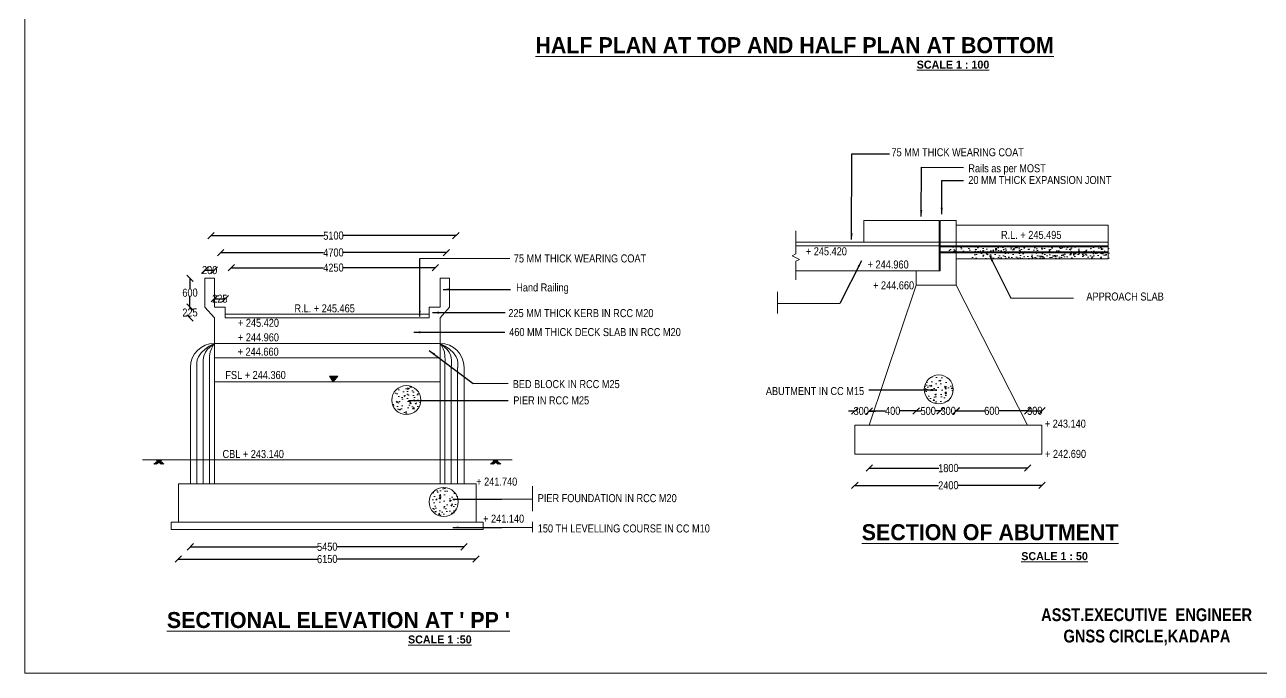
# Model space of a CAD drawing. Header units: millimetres. Extents: x 450689 to 511996, y -36902 to 8694.
# Drawn here: x 450689 to 489331, y -36902 to -16643 of the extents above; entities that cross this region are included whole.
import ezdxf
from ezdxf.enums import TextEntityAlignment as Align

# ---------------------------------------------------------------- set-up
doc = ezdxf.new("R2010")
doc.units = ezdxf.units.MM
doc.header["$LTSCALE"] = 300
doc.header["$MEASUREMENT"] = 0
doc.layers.add('DWG TEXT', color=3, linetype='Continuous', lineweight=25)
doc.layers.add('MAIN', color=7, linetype='Continuous')
doc.styles.add('ARIAL NARROW', font='ARIALN.TTF', dxfattribs={"height": 250})
doc.styles.add('CITYBLUEPR', font='cityb___.ttf')
doc.dimstyles.get("Standard").update_dxf_attribs({"dimtxt": 200, "dimasz": 200, "dimexe": 0.18, "dimexo": 0.0625, "dimgap": 0.09, "dimtad": 0, "dimdec": 0, "dimzin": 0, "dimdsep": 46, "dimtxsty": 'ARIAL NARROW', "dimcen": 0.0851, "dimdle": 0.1, "dimse1": 1, "dimse2": 1, "dimadec": 0, "dimazin": 0, "dimtfac": 1, "dimtdec": 0, "dimtofl": 0, "dimtmove": 0, "dimatfit": 3, "dimfxl": 1, "dimtolj": 1, "dimtzin": 0, "dimarcsym": 0})
doc.dimstyles.new('STANDARD$7', dxfattribs={"dimtxt": 2, "dimasz": 2, "dimexe": 1.25, "dimexo": 0.625, "dimtad": 1, "dimdec": 0, "dimlfac": 0.5, "dimdsep": 46, "dimtxsty": 'ARIAL NARROW', "dimcen": 2.5, "dimdle": 0.1, "dimse1": 1, "dimse2": 1, "dimadec": 0, "dimazin": 0, "dimtfac": 1, "dimtdec": 0, "dimtmove": 0, "dimatfit": 3, "dimfxl": 1, "dimtolj": 1, "dimtzin": 0, "dimarcsym": 0})

# ---------------------------------------------------------------- blocks, each defined once
blk = doc.blocks.new('_Oblique')
at = {"color": 0, "linetype": 'ByBlock', "lineweight": -2}
blk.add_line((-0.5, -0.5), (0.5, 0.5), dxfattribs=at)
blk = doc.blocks.new('*D48')
at = {"layer": 'Defpoints', "color": 0, "lineweight": 9, "transparency": 16777216}
for p in [(456618, -24309), (456318, -24564), (456618, -24564)]:
    blk.add_point(p, dxfattribs=at)
at = {"layer": 'MAIN', "color": 0, "lineweight": -2, "transparency": 16777216}
blk.add_line((456318, -24309), (456618, -24309), dxfattribs=at)
at = {"layer": 'MAIN', "color": 0, "lineweight": -2, "transparency": 16777216, "xscale": 200, "yscale": 200, "zscale": 200, "rotation": 180}
blk.add_blockref('_Oblique', (456318, -24309), dxfattribs=at)
at = {"layer": 'MAIN', "color": 0, "lineweight": -2, "transparency": 16777216, "xscale": 200, "yscale": 200, "zscale": 200}
blk.add_blockref('_Oblique', (456618, -24309), dxfattribs=at)
at = {"layer": 'MAIN', "color": 0, "lineweight": 9, "transparency": 16777216, "insert": (456468, -24309), "char_height": 250, "attachment_point": 5, "style": 'ARIAL NARROW'}
blk.add_mtext('\\A1;200', dxfattribs=at)
blk = doc.blocks.new('*D49')
at = {"layer": 'Defpoints', "color": 0, "lineweight": 9, "transparency": 16777216}
for p in [(456618, -25464), (456955, -25203), (456955, -25464)]:
    blk.add_point(p, dxfattribs=at)
at = {"layer": 'MAIN', "color": 0, "lineweight": -2, "transparency": 16777216}
blk.add_line((456618, -25203), (456956, -25203), dxfattribs=at)
at = {"layer": 'MAIN', "color": 0, "lineweight": -2, "transparency": 16777216, "xscale": 200, "yscale": 200, "zscale": 200, "rotation": 180}
blk.add_blockref('_Oblique', (456618, -25203), dxfattribs=at)
at = {"layer": 'MAIN', "color": 0, "lineweight": -2, "transparency": 16777216, "xscale": 200, "yscale": 200, "zscale": 200}
blk.add_blockref('_Oblique', (456955, -25203), dxfattribs=at)
at = {"layer": 'MAIN', "color": 0, "lineweight": 9, "transparency": 16777216, "insert": (456787, -25203), "char_height": 250, "attachment_point": 5, "style": 'ARIAL NARROW'}
blk.add_mtext('\\A1;225', dxfattribs=at)
blk = doc.blocks.new('*D50')
at = {"layer": 'Defpoints', "color": 0, "lineweight": 9, "transparency": 16777216}
for p in [(456318, -24564), (455854, -25464), (456318, -25464)]:
    blk.add_point(p, dxfattribs=at)
at = {"layer": 'MAIN', "color": 0, "lineweight": -2, "transparency": 16777216}
for p, q in [((455854, -24564), (455854, -24886)), ((455854, -25464), (455854, -25142))]:
    blk.add_line(p, q, dxfattribs=at)
at = {"layer": 'MAIN', "color": 0, "lineweight": -2, "transparency": 16777216, "xscale": 200, "yscale": 200, "zscale": 200}
for p, rotation in [((455854, -24564), 90), ((455854, -25464), 270)]:
    blk.add_blockref('_Oblique', p, dxfattribs=dict(at, rotation=rotation))
at = {"layer": 'MAIN', "color": 0, "lineweight": 9, "transparency": 16777216, "insert": (455854, -25014), "char_height": 250, "attachment_point": 5, "rotation": 1, "style": 'ARIAL NARROW'}
blk.add_mtext('\\A1;600', dxfattribs=at)
blk = doc.blocks.new('*D51')
at = {"layer": 'Defpoints', "color": 0, "lineweight": 9, "transparency": 16777216}
for p in [(456955, -25464), (455854, -25802), (456955, -25802)]:
    blk.add_point(p, dxfattribs=at)
at = {"layer": 'MAIN', "color": 0, "lineweight": -2, "transparency": 16777216}
for p, q in [((455854, -25464), (455854, -25505)), ((455854, -25802), (455854, -25761))]:
    blk.add_line(p, q, dxfattribs=at)
at = {"layer": 'MAIN', "color": 0, "lineweight": -2, "transparency": 16777216, "xscale": 200, "yscale": 200, "zscale": 200}
for p, rotation in [((455854, -25464), 90), ((455854, -25802), 270)]:
    blk.add_blockref('_Oblique', p, dxfattribs=dict(at, rotation=rotation))
at = {"layer": 'MAIN', "color": 0, "lineweight": 9, "transparency": 16777216, "insert": (455854, -25633), "char_height": 250, "attachment_point": 5, "rotation": 1, "style": 'ARIAL NARROW'}
blk.add_mtext('\\A1;225', dxfattribs=at)
blk = doc.blocks.new('*D35')
at = {"layer": 'Defpoints', "color": 0, "lineweight": 9, "transparency": 16777216}
for p in [(463524, -24233), (457149, -26463), (463524, -26463)]:
    blk.add_point(p, dxfattribs=at)
at = {"layer": 'MAIN', "color": 0, "lineweight": -2, "transparency": 16777216}
for p, q in [((457149, -24233), (460027, -24233)), ((463524, -24233), (460647, -24233))]:
    blk.add_line(p, q, dxfattribs=at)
at = {"layer": 'MAIN', "color": 0, "lineweight": -2, "transparency": 16777216, "xscale": 200, "yscale": 200, "zscale": 200, "rotation": 180}
blk.add_blockref('_Oblique', (457149, -24233), dxfattribs=at)
at = {"layer": 'MAIN', "color": 0, "lineweight": -2, "transparency": 16777216, "xscale": 200, "yscale": 200, "zscale": 200}
blk.add_blockref('_Oblique', (463524, -24233), dxfattribs=at)
at = {"layer": 'MAIN', "color": 0, "lineweight": 9, "transparency": 16777216, "insert": (460337, -24233), "char_height": 250, "attachment_point": 5, "rotation": 1, "style": 'ARIAL NARROW'}
blk.add_mtext('\\A1;4250', dxfattribs=at)
blk = doc.blocks.new('*D36')
at = {"layer": 'Defpoints', "color": 0, "lineweight": 9, "transparency": 16777216}
for p in [(463862, -23761), (456812, -26238), (463862, -26238)]:
    blk.add_point(p, dxfattribs=at)
at = {"layer": 'MAIN', "color": 0, "lineweight": -2, "transparency": 16777216}
for p, q in [((456812, -23761), (460027, -23761)), ((463862, -23761), (460647, -23761))]:
    blk.add_line(p, q, dxfattribs=at)
at = {"layer": 'MAIN', "color": 0, "lineweight": -2, "transparency": 16777216, "xscale": 200, "yscale": 200, "zscale": 200, "rotation": 180}
blk.add_blockref('_Oblique', (456812, -23761), dxfattribs=at)
at = {"layer": 'MAIN', "color": 0, "lineweight": -2, "transparency": 16777216, "xscale": 200, "yscale": 200, "zscale": 200}
blk.add_blockref('_Oblique', (463862, -23761), dxfattribs=at)
at = {"layer": 'MAIN', "color": 0, "lineweight": 9, "transparency": 16777216, "insert": (460337, -23761), "char_height": 250, "attachment_point": 5, "rotation": 1, "style": 'ARIAL NARROW'}
blk.add_mtext('\\A1;4700', dxfattribs=at)
blk = doc.blocks.new('*D37')
at = {"layer": 'Defpoints', "color": 0, "lineweight": 9, "transparency": 16777216}
for p in [(464162, -23232), (456512, -25338), (464162, -25338)]:
    blk.add_point(p, dxfattribs=at)
at = {"layer": 'MAIN', "color": 0, "lineweight": -2, "transparency": 16777216}
for p, q in [((456512, -23232), (460031, -23232)), ((464162, -23232), (460643, -23232))]:
    blk.add_line(p, q, dxfattribs=at)
at = {"layer": 'MAIN', "color": 0, "lineweight": -2, "transparency": 16777216, "xscale": 200, "yscale": 200, "zscale": 200, "rotation": 180}
blk.add_blockref('_Oblique', (456512, -23232), dxfattribs=at)
at = {"layer": 'MAIN', "color": 0, "lineweight": -2, "transparency": 16777216, "xscale": 200, "yscale": 200, "zscale": 200}
blk.add_blockref('_Oblique', (464162, -23232), dxfattribs=at)
at = {"layer": 'MAIN', "color": 0, "lineweight": 9, "transparency": 16777216, "insert": (460337, -23232), "char_height": 250, "attachment_point": 5, "rotation": 1, "style": 'ARIAL NARROW'}
blk.add_mtext('\\A1;5100', dxfattribs=at)
blk = doc.blocks.new('*D38')
at = {"layer": 'Defpoints', "color": 0, "lineweight": 9, "transparency": 16777216}
for p in [(455493, -32516), (464793, -32516), (464793, -33335)]:
    blk.add_point(p, dxfattribs=at)
at = {"layer": 'MAIN', "color": 0, "lineweight": -2, "transparency": 16777216}
for p, q in [((455493, -33335), (459836, -33335)), ((464793, -33335), (460449, -33335))]:
    blk.add_line(p, q, dxfattribs=at)
at = {"layer": 'MAIN', "color": 0, "lineweight": -2, "transparency": 16777216, "xscale": 200, "yscale": 200, "zscale": 200, "rotation": 180}
blk.add_blockref('_Oblique', (455493, -33335), dxfattribs=at)
at = {"layer": 'MAIN', "color": 0, "lineweight": -2, "transparency": 16777216, "xscale": 200, "yscale": 200, "zscale": 200}
blk.add_blockref('_Oblique', (464793, -33335), dxfattribs=at)
at = {"layer": 'MAIN', "color": 0, "lineweight": 9, "transparency": 16777216, "insert": (460143, -33335), "char_height": 250, "attachment_point": 5, "rotation": 1, "style": 'ARIAL NARROW'}
blk.add_mtext('\\A1;6150', dxfattribs=at)
blk = doc.blocks.new('*D39')
at = {"layer": 'Defpoints', "color": 0, "lineweight": 9, "transparency": 16777216}
for p in [(455868, -31271), (464418, -31271), (455868, -32953)]:
    blk.add_point(p, dxfattribs=at)
at = {"layer": 'MAIN', "color": 0, "lineweight": -2, "transparency": 16777216}
for p, q in [((455868, -32953), (459837, -32953)), ((464418, -32953), (460449, -32953))]:
    blk.add_line(p, q, dxfattribs=at)
at = {"layer": 'MAIN', "color": 0, "lineweight": -2, "transparency": 16777216, "xscale": 200, "yscale": 200, "zscale": 200, "rotation": 180}
blk.add_blockref('_Oblique', (455868, -32953), dxfattribs=at)
at = {"layer": 'MAIN', "color": 0, "lineweight": -2, "transparency": 16777216, "xscale": 200, "yscale": 200, "zscale": 200}
blk.add_blockref('_Oblique', (464418, -32953), dxfattribs=at)
at = {"layer": 'MAIN', "color": 0, "lineweight": 9, "transparency": 16777216, "insert": (460143, -32953), "char_height": 250, "attachment_point": 5, "rotation": 1, "style": 'ARIAL NARROW'}
blk.add_mtext('\\A1;5450', dxfattribs=at)
blk = doc.blocks.new('*D52')
at = {"layer": 'Defpoints', "color": 0, "lineweight": 9, "transparency": 16777216}
for p in [(476629, -30055), (482478, -30055), (482478, -31032)]:
    blk.add_point(p, dxfattribs=at)
at = {"layer": 'MAIN', "color": 0, "lineweight": -2, "transparency": 16777216}
for p, q in [((476629, -31032), (479246, -31032)), ((482478, -31032), (479861, -31032))]:
    blk.add_line(p, q, dxfattribs=at)
at = {"layer": 'MAIN', "color": 0, "lineweight": -2, "transparency": 16777216, "xscale": 200, "yscale": 200, "zscale": 200, "rotation": 180}
blk.add_blockref('_Oblique', (476629, -31032), dxfattribs=at)
at = {"layer": 'MAIN', "color": 0, "lineweight": -2, "transparency": 16777216, "xscale": 200, "yscale": 200, "zscale": 200}
blk.add_blockref('_Oblique', (482478, -31032), dxfattribs=at)
at = {"layer": 'MAIN', "color": 0, "lineweight": 9, "transparency": 16777216, "insert": (479553, -31032), "char_height": 250, "attachment_point": 5, "rotation": 1, "style": 'ARIAL NARROW'}
blk.add_mtext('\\A1;2400', dxfattribs=at)
blk = doc.blocks.new('*D53')
at = {"layer": 'Defpoints', "color": 0, "lineweight": 9, "transparency": 16777216}
for p in [(477079, -29155), (482028, -29155), (482028, -30494)]:
    blk.add_point(p, dxfattribs=at)
at = {"layer": 'MAIN', "color": 0, "lineweight": -2, "transparency": 16777216}
for p, q in [((477079, -30494), (479257, -30494)), ((482028, -30494), (479849, -30494))]:
    blk.add_line(p, q, dxfattribs=at)
at = {"layer": 'MAIN', "color": 0, "lineweight": -2, "transparency": 16777216, "xscale": 200, "yscale": 200, "zscale": 200, "rotation": 180}
blk.add_blockref('_Oblique', (477079, -30494), dxfattribs=at)
at = {"layer": 'MAIN', "color": 0, "lineweight": -2, "transparency": 16777216, "xscale": 200, "yscale": 200, "zscale": 200}
blk.add_blockref('_Oblique', (482028, -30494), dxfattribs=at)
at = {"layer": 'MAIN', "color": 0, "lineweight": 9, "transparency": 16777216, "insert": (479553, -30494), "char_height": 250, "attachment_point": 5, "rotation": 1, "style": 'ARIAL NARROW'}
blk.add_mtext('\\A1;1800', dxfattribs=at)
blk = doc.blocks.new('*D54')
at = {"layer": 'Defpoints', "color": 0, "lineweight": 9, "transparency": 16777216}
for p in [(477079, -28710), (476629, -29155), (477079, -29155)]:
    blk.add_point(p, dxfattribs=at)
at = {"layer": 'MAIN', "color": 0, "lineweight": -2, "transparency": 16777216}
for p, q in [((476629, -28710), (476429, -28710)), ((477079, -28710), (477279, -28710))]:
    blk.add_line(p, q, dxfattribs=at)
at = {"layer": 'MAIN', "color": 0, "lineweight": -2, "transparency": 16777216, "xscale": 200, "yscale": 200, "zscale": 200}
blk.add_blockref('_Oblique', (476629, -28710), dxfattribs=at)
at = {"layer": 'MAIN', "color": 0, "lineweight": -2, "transparency": 16777216, "xscale": 200, "yscale": 200, "zscale": 200, "rotation": 180}
blk.add_blockref('_Oblique', (477079, -28710), dxfattribs=at)
at = {"layer": 'MAIN', "color": 0, "lineweight": 9, "transparency": 16777216, "insert": (476829, -28710), "char_height": 250, "attachment_point": 5, "rotation": 1, "style": 'ARIAL NARROW'}
blk.add_mtext('\\A1;300', dxfattribs=at)
blk = doc.blocks.new('*D55')
at = {"layer": 'Defpoints', "color": 0, "lineweight": 9, "transparency": 16777216}
for p in [(478547, -24776), (478547, -28706), (477079, -29155)]:
    blk.add_point(p, dxfattribs=at)
at = {"layer": 'MAIN', "color": 0, "lineweight": -2, "transparency": 16777216}
for p, q in [((477079, -28706), (477583, -28706)), ((478547, -28706), (478043, -28706))]:
    blk.add_line(p, q, dxfattribs=at)
at = {"layer": 'MAIN', "color": 0, "lineweight": -2, "transparency": 16777216, "xscale": 200, "yscale": 200, "zscale": 200, "rotation": 180}
blk.add_blockref('_Oblique', (477079, -28706), dxfattribs=at)
at = {"layer": 'MAIN', "color": 0, "lineweight": -2, "transparency": 16777216, "xscale": 200, "yscale": 200, "zscale": 200}
blk.add_blockref('_Oblique', (478547, -28706), dxfattribs=at)
at = {"layer": 'MAIN', "color": 0, "lineweight": 9, "transparency": 16777216, "insert": (477813, -28706), "char_height": 250, "attachment_point": 5, "rotation": 1, "style": 'ARIAL NARROW'}
blk.add_mtext('\\A1;400', dxfattribs=at)
blk = doc.blocks.new('*D56')
at = {"layer": 'Defpoints', "color": 0, "lineweight": 9, "transparency": 16777216}
for p in [(479297, -24326), (478547, -24776), (479297, -28709)]:
    blk.add_point(p, dxfattribs=at)
at = {"layer": 'MAIN', "color": 0, "lineweight": -2, "transparency": 16777216}
for p, q in [((478547, -28709), (478696, -28709)), ((479297, -28709), (479148, -28709))]:
    blk.add_line(p, q, dxfattribs=at)
at = {"layer": 'MAIN', "color": 0, "lineweight": -2, "transparency": 16777216, "xscale": 200, "yscale": 200, "zscale": 200, "rotation": 180}
blk.add_blockref('_Oblique', (478547, -28709), dxfattribs=at)
at = {"layer": 'MAIN', "color": 0, "lineweight": -2, "transparency": 16777216, "xscale": 200, "yscale": 200, "zscale": 200}
blk.add_blockref('_Oblique', (479297, -28709), dxfattribs=at)
at = {"layer": 'MAIN', "color": 0, "lineweight": 9, "transparency": 16777216, "insert": (478922, -28709), "char_height": 250, "attachment_point": 5, "rotation": 1, "style": 'ARIAL NARROW'}
blk.add_mtext('\\A1;500', dxfattribs=at)
blk = doc.blocks.new('*D57')
at = {"layer": 'Defpoints', "color": 0, "lineweight": 9, "transparency": 16777216}
for p in [(479297, -24326), (479797, -24776), (479797, -28708)]:
    blk.add_point(p, dxfattribs=at)
at = {"layer": 'MAIN', "color": 0, "lineweight": -2, "transparency": 16777216}
for p, q in [((479297, -28708), (479321, -28708)), ((479797, -28708), (479773, -28708))]:
    blk.add_line(p, q, dxfattribs=at)
at = {"layer": 'MAIN', "color": 0, "lineweight": -2, "transparency": 16777216, "xscale": 200, "yscale": 200, "zscale": 200, "rotation": 180}
blk.add_blockref('_Oblique', (479297, -28708), dxfattribs=at)
at = {"layer": 'MAIN', "color": 0, "lineweight": -2, "transparency": 16777216, "xscale": 200, "yscale": 200, "zscale": 200}
blk.add_blockref('_Oblique', (479797, -28708), dxfattribs=at)
at = {"layer": 'MAIN', "color": 0, "lineweight": 9, "transparency": 16777216, "insert": (479547, -28708), "char_height": 250, "attachment_point": 5, "rotation": 1, "style": 'ARIAL NARROW'}
blk.add_mtext('\\A1;300', dxfattribs=at)
blk = doc.blocks.new('*D58')
at = {"layer": 'Defpoints', "color": 0, "lineweight": 9, "transparency": 16777216}
for p in [(479797, -24776), (482028, -28705), (482028, -29155)]:
    blk.add_point(p, dxfattribs=at)
at = {"layer": 'MAIN', "color": 0, "lineweight": -2, "transparency": 16777216}
for p, q in [((479797, -28705), (480685, -28705)), ((482028, -28705), (481139, -28705))]:
    blk.add_line(p, q, dxfattribs=at)
at = {"layer": 'MAIN', "color": 0, "lineweight": -2, "transparency": 16777216, "xscale": 200, "yscale": 200, "zscale": 200, "rotation": 180}
blk.add_blockref('_Oblique', (479797, -28705), dxfattribs=at)
at = {"layer": 'MAIN', "color": 0, "lineweight": -2, "transparency": 16777216, "xscale": 200, "yscale": 200, "zscale": 200}
blk.add_blockref('_Oblique', (482028, -28705), dxfattribs=at)
at = {"layer": 'MAIN', "color": 0, "lineweight": 9, "transparency": 16777216, "insert": (480912, -28705), "char_height": 250, "attachment_point": 5, "rotation": 1, "style": 'ARIAL NARROW'}
blk.add_mtext('\\A1;600', dxfattribs=at)
blk = doc.blocks.new('*D59')
at = {"layer": 'Defpoints', "color": 0, "lineweight": 9, "transparency": 16777216}
for p in [(482478, -28705), (482028, -29155), (482478, -29155)]:
    blk.add_point(p, dxfattribs=at)
at = {"layer": 'MAIN', "color": 0, "lineweight": -2, "transparency": 16777216}
blk.add_line((482028, -28705), (482478, -28705), dxfattribs=at)
at = {"layer": 'MAIN', "color": 0, "lineweight": -2, "transparency": 16777216, "xscale": 200, "yscale": 200, "zscale": 200, "rotation": 180}
blk.add_blockref('_Oblique', (482028, -28705), dxfattribs=at)
at = {"layer": 'MAIN', "color": 0, "lineweight": -2, "transparency": 16777216, "xscale": 200, "yscale": 200, "zscale": 200}
blk.add_blockref('_Oblique', (482478, -28705), dxfattribs=at)
at = {"layer": 'MAIN', "color": 0, "lineweight": 9, "transparency": 16777216, "insert": (482253, -28705), "char_height": 250, "attachment_point": 5, "rotation": 1, "style": 'ARIAL NARROW'}
blk.add_mtext('\\A1;300', dxfattribs=at)

msp = doc.modelspace()

# ---------------------------------------------------------------- hatches: boundary and pattern name
at = {"layer": 'MAIN', "lineweight": 9}
h = msp.add_hatch(dxfattribs=at)
h.set_pattern_fill('AR-CONC', color=0, scale=45, style=0)
h.set_pattern_definition([(130, (1341762.54, 4981.6), (-322.76708, -28.23846), [33.75, -371.25]), (185, (1341762.54, 4981.6), (62.4381, 338.48646), [27, -297]), (79.5486, (1341735.64, 4979.26), (-260.32922, 310.24779), [28.68309, -315.51395]), (133.8158, (1341762.54, 5071.6), (-480.25847, -74.48356), [50.625, -556.875]), (83.3644, (1341722.5, 5065.4), (-420.59822, 438.35304), [43.02463, -473.27085]), (188.8158, (1341762.54, 5071.6), (-420.59788, 438.35337), [40.5, -445.5]), (159, (1341717.54, 5049.1), (-268.60817, -181.1785), [33.75, -371.25]), (214, (1341717.54, 5049.1), (-109.4919, 326.31752), [27, -297]), (108.5486, (1341695.15, 5034), (-378.10018, 145.13872), [28.68309, -315.51395]), (142.5, (1341762.54, 4981.61), (-5.471935, 149.802234), [0, -293.4, 0, -301.5, 0, -298.125]), (172.5, (1341762.54, 4981.61), (-118.381292, 177.48527), [0, -171.9, 0, -286.65, 0, -113.625]), (212.5, (1341862.89, 4981.61), (-240.220096, -10.149692), [0, -112.5, 0, -351, 0, -465.75]), (222.5, (1341907.89, 4981.6), (-262.433776, 45.04724), [0, -146.25, 0, -233.1, 0, -330.75])])
h.paths.add_polyline_path([(479534.8, -23545.8), (484634.8, -23545.8), (484634.8, -23958.3), (480284.8, -23958.3), (480284.8, -23770.8), (479534.8, -23770.8)])
msp.add_hatch(color=0, dxfattribs=at).paths.add_polyline_path([(460329.3, -27796.5), (460215, -27618.5), (460469.3, -27618.5)])
h = msp.add_hatch(dxfattribs=at)
h.set_pattern_fill('AR-CONC', color=0, scale=60, style=0)
h.set_pattern_definition([(50, (-647810.03, -181115.3), (430.35611, -37.65128), [45, -495]), (355, (-647810.03, -181115.3), (-83.2508, 451.31528), [36, -396]), (100.4514, (-647774.17, -181118.44), (347.10563, 413.66373), [38.24411, -420.68527]), (46.1842, (-647810.03, -180995.3), (640.34463, -99.3114), [67.5, -742.5]), (96.6356, (-647756.67, -181003.6), (560.79762, 584.47072), [57.36617, -631.0278]), (351.1842, (-647810, -180995.3), (560.79717, 584.47116), [54, -594]), (21, (-647750.03, -181025.3), (358.14423, -241.57133), [45, -495]), (326, (-647750.03, -181025.3), (145.9892, 435.09003), [36, -396]), (71.4514, (-647720.2, -181045.44), (504.13358, 193.5183), [38.24411, -420.68527]), (37.5, (-647810.03, -181115.3), (7.295913, 199.736312), [0, -391.2, 0, -402, 0, -397.5]), (7.5, (-647810.03, -181115.3), (157.841722, 236.647027), [0, -229.2, 0, -382.2, 0, -151.5]), (327.5, (-647943.83, -181115.3), (320.293462, -13.532923), [0, -150, 0, -468, 0, -621]), (317.5, (-648003.83, -181115.3), (349.9117, 60.06299), [0, -195, 0, -310.8, 0, -441])])
h.paths.add_polyline_path([(478806.2, -28035, 1), (479713.4, -28035, 1)])
h = msp.add_hatch(dxfattribs=at)
h.set_pattern_fill('AR-CONC', color=0, scale=60, style=0)
h.set_pattern_definition([(50, (-637383.63, -181772.6), (430.35611, -37.65128), [45, -495]), (355, (-637383.63, -181772.6), (-83.2508, 451.31528), [36, -396]), (100.4514, (-637347.77, -181775.73), (347.10563, 413.66373), [38.24411, -420.68527]), (46.1842, (-637383.63, -181652.6), (640.34463, -99.3114), [67.5, -742.5]), (96.6356, (-637330.27, -181660.9), (560.79762, 584.47072), [57.36617, -631.0278]), (351.1842, (-637383.6, -181652.6), (560.79717, 584.47116), [54, -594]), (21, (-637323.63, -181682.6), (358.14423, -241.57133), [45, -495]), (326, (-637323.63, -181682.6), (145.9892, 435.09003), [36, -396]), (71.4514, (-637293.8, -181702.73), (504.13358, 193.5183), [38.24411, -420.68527]), (37.5, (-637383.63, -181772.6), (7.295913, 199.736312), [0, -391.2, 0, -402, 0, -397.5]), (7.5, (-637383.63, -181772.6), (157.841722, 236.647027), [0, -229.2, 0, -382.2, 0, -151.5]), (327.5, (-637517.43, -181772.6), (320.293462, -13.532923), [0, -150, 0, -468, 0, -621]), (317.5, (-637577.43, -181772.6), (349.9117, 60.06299), [0, -195, 0, -310.8, 0, -441])])
h.paths.add_polyline_path([(462174.1, -28365.4, 1), (463081.2, -28365.4, 1)])
h = msp.add_hatch(dxfattribs=at)
h.set_pattern_fill('AR-CONC', color=0, scale=60, style=0)
h.set_pattern_definition([(50, (-638631.37, -182831.38), (430.35611, -37.65128), [45, -495]), (355, (-638631.37, -182831.4), (-83.2508, 451.31528), [36, -396]), (100.4514, (-638595.5, -182834.5), (347.10563, 413.66373), [38.24411, -420.68527]), (46.1842, (-638631.4, -182711.4), (640.34463, -99.3114), [67.5, -742.5]), (96.6356, (-638578, -182719.66), (560.79762, 584.47072), [57.36617, -631.0278]), (351.1842, (-638631.4, -182711.4), (560.79717, 584.47116), [54, -594]), (21, (-638571.37, -182741.38), (358.14423, -241.57133), [45, -495]), (326, (-638571.37, -182741.4), (145.9892, 435.09003), [36, -396]), (71.4514, (-638541.53, -182761.5), (504.13358, 193.5183), [38.24411, -420.68527]), (37.5, (-638631.37, -182831.38), (7.295913, 199.736312), [0, -391.2, 0, -402, 0, -397.5]), (7.5, (-638631.37, -182831.38), (157.841722, 236.647027), [0, -229.2, 0, -382.2, 0, -151.5]), (327.5, (-638765.17, -182831.38), (320.293462, -13.532923), [0, -150, 0, -468, 0, -621]), (317.5, (-638825.17, -182831.38), (349.9117, 60.06299), [0, -195, 0, -310.8, 0, -441])])
h.paths.add_polyline_path([(463341.4, -31548.1, 1), (464248.6, -31548.1, 1)])

# ---------------------------------------------------------------- linework, layer by layer
at = {"color": 0, "linetype": 'ByBlock', "lineweight": 9}
msp.add_lwpolyline([(450689.5, 8694), (511995.5, 8694), (511995.5, -36902.5), (450689.5, -36902.5)], close=True, dxfattribs=at)
at = {"layer": 'MAIN', "color": 0, "lineweight": 9}
for p, q in [((450689.5, 8694), (450689.5, -36902.5)), ((479296.6, -23433.3), (479296.6, -22758.3)), ((479296.6, -22758.3), (479796.6, -22758.3)), ((479796.6, -23433.3), (479796.6, -22758.3)), ((474789.1, -23801.6), (474789.1, -23084.5)), ((479796.6, -23433.3), (479796.6, -22908.3)), ((479796.6, -22908.3), (484546.6, -22908.3)), ((479797.2, -22908.3), (484546.6, -22908.3)), ((484546.6, -22908.3), (484546.6, -23958.3)), ((474796.6, -23433.3), (475546.6, -23433.3)), ((474796.6, -23545.8), (475546.6, -23545.8)), ((479296.6, -23433.3), (475546.6, -23433.3)), ((479296.6, -23545.8), (475546.6, -23545.8)), ((479266.6, -24325.8), (479266.6, -23433.3)), ((479296.6, -24325.8), (479296.6, -23433.3)), ((479296.6, -23433.3), (484546.6, -23433.3)), ((479296.6, -23545.8), (484546.6, -23545.8)), ((479796.6, -24775.8), (479796.6, -23433.3)), ((479796.6, -24775.8), (479796.6, -23433.3)), ((463040.4, -23944.6), (465853.4, -23944.6)), ((474675.3, -23859.6), (474789.1, -23801.6)), ((474902.9, -23975.5), (474675.3, -23859.6)), ((479296.6, -23583.3), (484546.6, -23583.3)), ((479296.6, -23733.3), (484546.6, -23733.3)), ((479296.6, -23770.8), (484546.6, -23770.8)), ((474902.9, -23975.7), (474789.1, -24033.6)), ((474789.1, -24033.6), (474789.1, -24612.1)), ((478546.6, -24325.8), (474796.6, -24325.8)), ((478546.6, -24775.8), (478546.6, -24325.8)), ((479296.6, -24325.8), (478546.6, -24325.8)), ((479796.6, -23958.3), (484396.6, -23958.3)), ((456618, -24564), (456318, -24564)), ((456318, -24564), (456318, -25464)), ((456618, -25464), (456618, -24564)), ((463668, -24564), (463968, -24564)), ((463668, -25464), (463668, -24564)), ((463968, -24564), (463968, -25464)), ((474212.9, -25664), (474212.9, -24983.5)), ((477078.7, -29154.8), (478547.2, -24775.8)), ((479796.6, -24775.8), (478546.6, -24775.8)), ((482027.7, -29154.8), (479797.2, -24775.8)), ((456618, -25801.5), (456318, -25464)), ((456955.5, -25464), (456618, -25464)), ((456955.5, -25801.5), (456955.5, -25464)), ((463330.5, -25464), (463668, -25464)), ((463330.5, -25801.5), (463330.5, -25464)), ((463668, -25801.5), (463968, -25464)), ((476164.9, -25352.5), (474212.9, -25352.5)), ((481508.6, -25179.6), (483460.6, -25179.6)), ((456618, -26596.5), (456618, -25801.5)), ((456955.5, -25689), (463330.5, -25689)), ((456955.5, -25801.5), (463330.5, -25801.5)), ((463668, -26596.5), (463668, -25801.5)), ((456955.5, -26596.5), (456618, -26596.5)), ((456618, -30986.5), (456618, -26596.5)), ((456618, -26596.5), (463668, -26596.5)), ((456955.5, -26596.5), (463330.5, -26596.5)), ((463330.5, -26596.5), (463668, -26596.5)), ((463668, -30986.5), (463668, -26596.5)), ((456955.5, -27046.5), (456618, -27046.5)), ((456618, -27046.5), (463668, -27046.5)), ((456955.5, -27046.5), (463330.5, -27046.5)), ((463330.5, -27046.5), (463668, -27046.5)), ((455868, -30986.5), (455868, -27346.5)), ((456068, -30986.5), (456068, -27346.5)), ((456268, -30986.5), (456268, -27346.5)), ((456468, -30986.5), (456468, -27346.5)), ((463818, -30986.5), (463818, -27346.5)), ((464018, -30986.5), (464018, -27346.5)), ((464218, -30986.5), (464218, -27346.5)), ((464418, -30986.5), (464418, -27346.5)), ((464418, -30986.5), (464418, -27346.5)), ((456618, -27796.5), (463668, -27796.5)), ((460215, -27618.5), (460469.3, -27618.5)), ((460329.3, -27796.5), (460215, -27618.5)), ((460469.3, -27618.5), (460329.3, -27796.5)), ((464703.5, -27851.3), (465791.5, -27851.3)), ((477078.7, -29154.8), (476628.7, -29154.8)), ((476628.7, -29154.8), (476628.7, -30054.8)), ((477078.7, -29154.8), (482027.7, -29154.8)), ((482477.7, -29154.8), (482027.7, -29154.8)), ((482477.7, -29154.8), (482027.7, -29154.8)), ((482477.7, -30054.8), (482477.7, -29154.8)), ((476628.7, -30054.8), (482477.7, -30054.8)), ((476628.7, -30054.8), (482477.7, -30054.8)), ((456618, -30236.5), (454368, -30236.5)), ((454886.1, -30236.5), (454720.8, -30368.6)), ((454915, -30236.5), (454749.8, -30368.6)), ((454915, -30236.5), (454749.8, -30368.6)), ((454944, -30236.5), (454778.8, -30368.6)), ((454944, -30236.5), (454778.8, -30368.6)), ((454797.4, -30236.3), (454951.8, -30373.1)), ((454973, -30236.5), (454807.7, -30368.6)), ((454828.1, -30238), (454978.9, -30371.6)), ((454855.2, -30236.5), (455009.4, -30373.1)), ((454886.1, -30236.5), (455036.8, -30370.1)), ((456618, -30236.5), (463668, -30236.5)), ((463668, -30236.5), (465918, -30236.5)), ((465399.9, -30236.5), (465249.1, -30370.1)), ((465430.8, -30236.5), (465276.6, -30373.1)), ((465457.9, -30238), (465307.1, -30371.6)), ((465313, -30236.5), (465478.3, -30368.6)), ((465488.6, -30236.3), (465334.1, -30373.1)), ((465342, -30236.5), (465507.2, -30368.6)), ((465342, -30236.5), (465507.2, -30368.6)), ((465370.9, -30236.5), (465536.2, -30368.6)), ((465370.9, -30236.5), (465536.2, -30368.6)), ((465399.9, -30236.5), (465565.2, -30368.6)), ((456618, -30986.5), (455493, -30986.5)), ((456618, -30986.5), (455493, -30986.5)), ((455868, -30986.5), (455493, -30986.5)), ((455493, -30986.5), (455493, -32186.5)), ((456245.4, -30986.5), (455795.4, -30986.5)), ((456618, -30986.5), (464040.6, -30986.5)), ((464040.6, -30986.5), (464790.6, -30986.5)), ((464040.6, -30986.5), (464490.6, -30986.5)), ((464040.6, -30986.5), (464490.6, -30986.5)), ((464418, -30986.5), (464793, -30986.5)), ((464793, -30986.5), (464793, -32186.5)), ((466552.5, -31840.8), (466552.5, -31054.3)), ((465594.1, -31468), (466552.5, -31468)), ((455268, -32186.5), (455268, -32411.5)), ((455493, -32186.5), (455268, -32186.5)), ((455268, -32186.5), (455268, -32411.5)), ((455268, -32411.5), (465018, -32411.5)), ((455493, -32186.5), (464793, -32186.5)), ((464793, -32186.5), (465018, -32186.5)), ((465018, -32186.5), (465018, -32411.5)), ((465594.1, -32347.5), (466552.5, -32347.5)), ((466552.5, -32498.4), (466552.5, -32168)), ((450689.5, -36902.5), (511995.5, -36902.5))]:
    msp.add_line(p, q, dxfattribs=at)
msp.add_lwpolyline([(476912.5, -23433.3), (479266.6, -23433.3), (479266.6, -22758.3), (476912.5, -22758.3)], close=True, dxfattribs=at)
at = {"layer": 'MAIN', "color": 0, "lineweight": 9, "const_width": 9.37, "flags": 128}
for points in [[(479698.1, -23593.8, 1), (479707.5, -23593.8, 1)], [(479698.1, -23722.5, 1), (479707.5, -23722.5, 1)], [(479782.1, -23593.8, 1), (479791.4, -23593.8, 1)], [(479782.1, -23722.5, 1), (479791.4, -23722.5, 1)], [(480157.1, -23593.8, 1), (480166.4, -23593.8, 1)], [(480157.1, -23722.5, 1), (480166.4, -23722.5, 1)], [(480407, -23593.8, 1), (480416.4, -23593.8, 1)], [(480407, -23722.5, 1), (480416.4, -23722.5, 1)], [(480782, -23593.8, 1), (480791.4, -23593.8, 1)], [(480782, -23722.5, 1), (480791.4, -23722.5, 1)], [(481174, -23593.8, 1), (481183.3, -23593.8, 1)], [(481174, -23722.5, 1), (481183.3, -23722.5, 1)], [(481549, -23593.8, 1), (481558.3, -23593.8, 1)], [(481549, -23722.5, 1), (481558.3, -23722.5, 1)], [(481917.6, -23593.8, 1), (481926.9, -23593.8, 1)], [(481917.6, -23722.5, 1), (481926.9, -23722.5, 1)], [(482292.6, -23593.8, 1), (482301.9, -23593.8, 1)], [(482292.6, -23722.5, 1), (482301.9, -23722.5, 1)], [(482676.3, -23593.8, 1), (482685.7, -23593.8, 1)], [(482676.3, -23722.5, 1), (482685.7, -23722.5, 1)], [(483051.3, -23593.8, 1), (483060.7, -23593.8, 1)], [(483051.3, -23722.5, 1), (483060.7, -23722.5, 1)], [(483402.4, -23593.8, 1), (483411.8, -23593.8, 1)], [(483402.4, -23722.5, 1), (483411.8, -23722.5, 1)], [(484027.4, -23593.8, 1), (484036.8, -23593.8, 1)], [(484027.4, -23722.5, 1), (484036.8, -23722.5, 1)]]:
    msp.add_lwpolyline(points, format="xyb", close=True, dxfattribs=at)
at = {"layer": 'MAIN', "color": 0, "lineweight": 9}
for points in [[(484546.6, -23958.3), (479796.6, -23958.3)], [(456618, -26596.5), (456456.1, -26685.9), (456325.9, -26774.2), (456200.2, -26890.4), (456116.5, -27015.9), (456074.6, -27113.5), (456065.3, -27206.5), (456065.3, -27346.5)], [(456618, -26596.5), (456401.6, -26777.8), (456333.8, -26874.7), (456285.3, -26987.7), (456262.7, -27120), (456262.7, -27271.8), (456268, -27346.5)], [(456468, -27346.5), (456463.9, -27228.9), (456460.1, -27117.9), (456466.8, -26992.3), (456483.9, -26861.3), (456525.5, -26763.2), (456566.4, -26680.8), (456586.5, -26642.5), (456618, -26596.5)], [(463668, -26596.5), (463829.9, -26685.9), (463960.1, -26774.2), (464085.7, -26890.4), (464169.5, -27015.9), (464211.3, -27113.5), (464220.6, -27206.5), (464220.6, -27346.5)], [(463668, -26596.5), (463884.4, -26777.8), (463952.2, -26874.7), (464000.7, -26987.7), (464023.3, -27120), (464023.3, -27271.8), (464018, -27346.5)], [(463818, -27346.5), (463822, -27228.9), (463825.8, -27117.9), (463819.2, -26992.3), (463802.1, -26861.3), (463760.4, -26763.2), (463719.6, -26680.8), (463699.5, -26642.5), (463668, -26596.5)]]:
    msp.add_lwpolyline(points, dxfattribs=at)
for centre in [(479252.4, -28034.8), (462614, -28369.1), (463781.3, -31551.8)]:
    msp.add_circle(centre, 453.6, dxfattribs=at)
for centre, start, end in [((456618, -27346.5), 90, 180), ((463668, -27346.5), 0, 90)]:
    msp.add_arc(centre, 750, start, end, dxfattribs=at)

# ---------------------------------------------------------------- texts
at = {"layer": 'DWG TEXT', "color": 0, "linetype": 'ByBlock', "insert": (479834.9, -34206.9), "char_height": 400, "width": 11822.204, "attachment_point": 1}
msp.add_mtext('\\pi5911.10203;{\\fArial Narrow|b1|i0|c0|p34;\\P\\pi2615.46765;ASST.EXECUTIVE  ENGINEER\\P\\pi3314.10339;GNSS CIRCLE,KADAPA}', dxfattribs=at)
at = {"layer": 'MAIN', "color": 0, "lineweight": 9, "style": 'CITYBLUEPR'}
for s, height, p in [('%%uHALF PLAN AT TOP AND HALF PLAN AT BOTTOM', 500, (474747.1, -17531)), ('%%uSCALE 1 : 100', 250, (479698.1, -18013)), ('%%USECTION OF ABUTMENT', 500, (480857.5, -32745.5)), ('%%USCALE 1 : 50', 250, (482871.3, -33368.9)), ("%%uSECTIONAL ELEVATION AT ' PP '", 500, (460491.3, -35489.7)), ('%%USCALE 1 :50', 250, (463661.7, -35970.7))]:
    msp.add_text(s, height=height, dxfattribs=at).set_placement(p, align=Align.CENTER)
at = {"layer": 'MAIN', "color": 0, "lineweight": 9, "style": 'ARIAL NARROW'}
for s, p in [('75 MM THICK WEARING COAT', (477775.5, -20752.2)), ('Rails as per MOST', (480177.4, -21251.8)), ('R.L. + 245.495', (481198.5, -23333.5)), ('75 MM THICK WEARING COAT', (465973.2, -24067.5)), ('+ 245.420', (475099.2, -23845.1)), ('+ 244.960', (477030, -24257.3)), ('+ 244.660', (477199.8, -24909.6)), ('R.L. + 245.465', (459117.9, -25628.3)), ('+ 245.420', (457352.7, -26080.1)), ('+ 244.960', (457351.6, -26533.4)), ('+ 244.660', (457343.2, -26982.2)), ('FSL + 244.360', (456959.4, -27709.6)), ('+ 243.140', (482566.2, -29230.3)), ('CBL + 243.140', (456870.1, -30177.7)), ('+ 242.690', (482573.6, -30174.3)), ('+ 241.740', (464797.5, -31040.1)), ('+ 241.140', (465014.1, -32198.5))]:
    msp.add_text(s, height=250, dxfattribs=at).set_placement(p)
at = {"layer": 'MAIN', "color": 0, "lineweight": 9, "char_height": 250, "attachment_point": 4, "style": 'ARIAL NARROW'}
for s, insert in [('20 MM THICK EXPANSION JOINT', (480176.4, -21494.9)), ('Hand Railing', (466048.5, -24887.7)), ('APPROACH SLAB', (483866.1, -25135.3)), ('225 MM THICK KERB IN RCC M20', (465802, -25652.6)), ('460 MM THICK DECK SLAB IN RCC M20', (465829, -26245.6)), ('BED BLOCK IN RCC M25', (465939.9, -27870.4)), ('ABUTMENT IN CC M15', (473848.8, -28088)), ('PIER IN RCC M25', (465956.5, -28379.4)), ('PIER FOUNDATION IN RCC M20', (466720.8, -31433.7)), (' \\P150 TH LEVELLING COURSE IN CC M10', (466720.8, -32171.2))]:
    msp.add_mtext(s, dxfattribs=dict(at, insert=insert))

# ---------------------------------------------------------------- dimensions: what is measured, and where the dimension line sits
at = {"layer": 'MAIN', "color": 0, "lineweight": 9}
for base, p1, p2, text, picture, middle in [((464161.7, -23232.2), (456511.7, -25338.3), (464161.7, -25338.3), '5100', '*D37', (460336.7, -23232.2)), ((463861.7, -23761.4), (456811.7, -26238.3), (463861.7, -26238.3), '4700', '*D36', (460336.7, -23761.4)), ((463524.2, -24232.8), (457149.2, -26463.3), (463524.2, -26463.3), '4250', '*D35', (460336.7, -24232.8)), ((479296.6, -28708.6), (478547.2, -24775.8), (479296.6, -24325.8), '500', '*D56', (478921.9, -28708.6)), ((479797.2, -28708.2), (479296.6, -24325.8), (479797.2, -24775.8), '300', '*D57', (479546.9, -28708.2)), ((478547.2, -28706), (477078.7, -29154.8), (478547.2, -24775.8), '400', '*D55', (477813, -28706)), ((482027.7, -28705.3), (479796.6, -24775.8), (482027.7, -29154.8), '600', '*D58', (480912.2, -28705.3)), ((482027.7, -30493.9), (477078.7, -29154.8), (482027.7, -29154.8), '1800', '*D53', (479553.2, -30493.9)), ((482477.7, -31032.2), (476628.7, -30054.8), (482477.7, -30054.8), '2400', '*D52', (479553.2, -31032.2)), ((455868, -32952.8), (464418, -31271), (455868, -31271), '5450', '*D39', (460143, -32952.8)), ((464793, -33335.4), (455493, -32515.9), (464793, -32515.9), '6150', '*D38', (460143, -33335.4))]:
    dim = msp.add_linear_dim(base=base, p1=p1, p2=p2, text=text, dimstyle='Standard', override={"dimtxt": 250, "dimblk1": 'Oblique', "dimblk2": 'Oblique', "dimsah": 1}, dxfattribs=at)
    dim.commit()
    dim.dimension.update_dxf_attribs({"geometry": picture, "text_midpoint": middle, "text_rotation": 1})
for base, p1, p2, text, picture, middle in [((456618, -24308.9), (456318, -24564), (456618, -24564), '200', '*D48', (456468, -24308.9)), ((456955.5, -25203.2), (456618, -25464), (456955.5, -25464), '225', '*D49', (456786.7, -25203.2))]:
    dim = msp.add_linear_dim(base=base, p1=p1, p2=p2, text=text, dimstyle='Standard', override={"dimtxt": 250, "dimblk1": 'Oblique', "dimblk2": 'Oblique', "dimsah": 1}, dxfattribs=at)
    dim.commit()
    dim.dimension.update_dxf_attribs({"geometry": picture, "text_midpoint": middle, "dimtype": 160})
dim = msp.add_linear_dim(base=(455854.1, -25464), p1=(456318, -24564), p2=(456318, -25464), angle=90, text='600', dimstyle='Standard', override={"dimtxt": 250, "dimblk1": 'Oblique', "dimblk2": 'Oblique', "dimsah": 1}, dxfattribs=at)
dim.commit()
dim.dimension.update_dxf_attribs({"geometry": '*D50', "text_midpoint": (455854.1, -25014), "text_rotation": 1})
dim = msp.add_linear_dim(base=(455854.1, -25801.5), p1=(456955.5, -25464), p2=(456955.5, -25801.5), angle=90, text='225', dimstyle='Standard', override={"dimtxt": 250, "dimblk1": 'Oblique', "dimblk2": 'Oblique', "dimsah": 1}, dxfattribs=at)
dim.commit()
dim.dimension.update_dxf_attribs({"geometry": '*D51', "text_midpoint": (455854.1, -25632.8), "dimtype": 160, "text_rotation": 1})
for base, p1, p2, picture, middle in [((477078.7, -28710.4), (476628.7, -29154.8), (477078.7, -29154.8), '*D54', (476828.7, -28710.4)), ((482477.7, -28704.6), (482027.7, -29154.8), (482477.7, -29154.8), '*D59', (482252.7, -28704.6))]:
    dim = msp.add_linear_dim(base=base, p1=p1, p2=p2, text='300', dimstyle='Standard', override={"dimtxt": 250, "dimblk1": 'Oblique', "dimblk2": 'Oblique', "dimsah": 1}, dxfattribs=at)
    dim.commit()
    dim.dimension.update_dxf_attribs({"geometry": picture, "text_midpoint": middle, "dimtype": 160, "text_rotation": 1})

# ---------------------------------------------------------------- leaders
for points, override in [([(476529.8, -23357.1), (476532, -20672.4), (477715.4, -20673.5)], {"dimtxt": 200, "dimasz": 200, "dimexe": 0.18, "dimexo": 0.0625, "dimgap": 0.09, "dimtad": 0, "dimtoh": 1, "dimlfac": 1, "dimzin": 0, "dimcen": 0.09, "dimtdec": 4, "dimtofl": 0}), ([(478703.5, -22635.3), (478708.4, -21093.1), (480027.1, -21098.2)], {"dimtxt": 200, "dimasz": 200, "dimexe": 0.18, "dimexo": 0.0625, "dimgap": 0.09, "dimtad": 0, "dimtoh": 1, "dimlfac": 1, "dimzin": 0, "dimcen": 0.09, "dimtdec": 4, "dimtofl": 0}), ([(479345.1, -22561.8), (479348.5, -21506.4), (480028.6, -21503.9)], {"dimtxt": 200, "dimasz": 200, "dimexe": 0.18, "dimexo": 0.0625, "dimgap": 0.09, "dimtad": 0, "dimtoh": 1, "dimlfac": 1, "dimzin": 0, "dimcen": 0.09, "dimtdec": 4, "dimtofl": 0}), ([(463036.3, -25756.6), (463040.4, -23944.6)], {"dimtxt": 200, "dimasz": 175, "dimexe": 0.18, "dimexo": 0.0625, "dimgap": 0.09, "dimtad": 0, "dimtoh": 1, "dimlfac": 1, "dimzin": 0, "dimcen": 0.09, "dimtdec": 4, "dimtofl": 0}), ([(480838, -23850.5), (481508.6, -25179.6)], {"dimtxt": 200, "dimasz": 200, "dimexe": 0.18, "dimexo": 0.0625, "dimgap": 0.09, "dimtad": 0, "dimtoh": 1, "dimlfac": 1, "dimzin": 0, "dimcen": 0.09, "dimtdec": 4, "dimtofl": 0}), ([(476835.5, -24023.5), (476164.9, -25352.5)], {"dimtxt": 200, "dimasz": 200, "dimexe": 0.18, "dimexo": 0.0625, "dimgap": 0.09, "dimtad": 0, "dimtoh": 1, "dimlfac": 1, "dimzin": 0, "dimcen": 0.09, "dimtdec": 4, "dimtofl": 0}), ([(463766.2, -24910.5), (465873.9, -24910.5)], {"dimtxt": 200, "dimasz": 200, "dimexe": 0.18, "dimexo": 0.0625, "dimgap": 0.09, "dimtad": 0, "dimtoh": 1, "dimlfac": 1, "dimzin": 0, "dimcen": 0.09, "dimtdec": 4, "dimtofl": 0}), ([(463430.1, -25636.9), (465701, -25636.9)], {"dimtxt": 200, "dimasz": 200, "dimexe": 0.18, "dimexo": 0.0625, "dimgap": 0.09, "dimtad": 0, "dimtoh": 1, "dimlfac": 1, "dimzin": 0, "dimcen": 0.09, "dimtdec": 4, "dimtofl": 0}), ([(462853.2, -26250), (465692.9, -26250)], {"dimtxt": 200, "dimasz": 200, "dimexe": 0.18, "dimexo": 0.0625, "dimgap": 0.09, "dimtad": 0, "dimtoh": 1, "dimlfac": 1, "dimzin": 0, "dimcen": 0.09, "dimtdec": 4, "dimtofl": 0}), ([(463332.5, -26821), (464703.5, -27851.3)], {"dimtxt": 200, "dimasz": 200, "dimexe": 0.18, "dimexo": 0.0625, "dimgap": 0.09, "dimtad": 0, "dimtoh": 1, "dimlfac": 1, "dimzin": 0, "dimcen": 0.09, "dimtdec": 4, "dimtofl": 0}), ([(479197.3, -28059.5), (477070.2, -28059.3)], {"dimtxt": 200, "dimasz": 200, "dimexe": 0.18, "dimexo": 0.0625, "dimgap": 0.09, "dimtad": 0, "dimtoh": 1, "dimlfac": 1, "dimzin": 0, "dimcen": 0.09, "dimtdec": 4, "dimtofl": 0}), ([(462684.9, -28383.8), (465791.6, -28383.8)], {"dimtxt": 200, "dimasz": 200, "dimexe": 0.18, "dimexo": 0.0625, "dimgap": 0.09, "dimtad": 0, "dimtoh": 1, "dimlfac": 1, "dimzin": 0, "dimcen": 0.09, "dimtdec": 4, "dimtofl": 0}), ([(464072.4, -31468), (465594.1, -31468)], {"dimtxt": 200, "dimasz": 175, "dimexe": 0.18, "dimexo": 0.0625, "dimgap": 0.09, "dimtad": 0, "dimtoh": 1, "dimlfac": 1, "dimzin": 0, "dimcen": 0.09, "dimtdec": 4, "dimtofl": 0}), ([(464072.4, -32347.5), (465594.1, -32347.5)], {"dimtxt": 200, "dimasz": 175, "dimexe": 0.18, "dimexo": 0.0625, "dimgap": 0.09, "dimtad": 0, "dimtoh": 1, "dimlfac": 1, "dimzin": 0, "dimcen": 0.09, "dimtdec": 4, "dimtofl": 0})]:
    msp.add_leader(points, dimstyle='STANDARD$7', override=override, dxfattribs=at)

doc.saveas('drawing.dxf')
